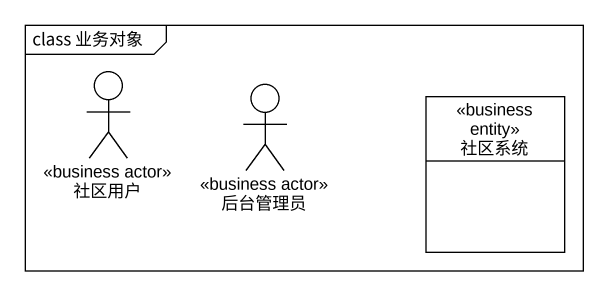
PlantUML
@startuml
mainframe class 业务对象
allowmixing
hide circle
hide empty members
actor 社区用户 <<business actor>>
actor 后台管理员 <<business actor>>
class 社区系统 <<business entity>>
@enduml
